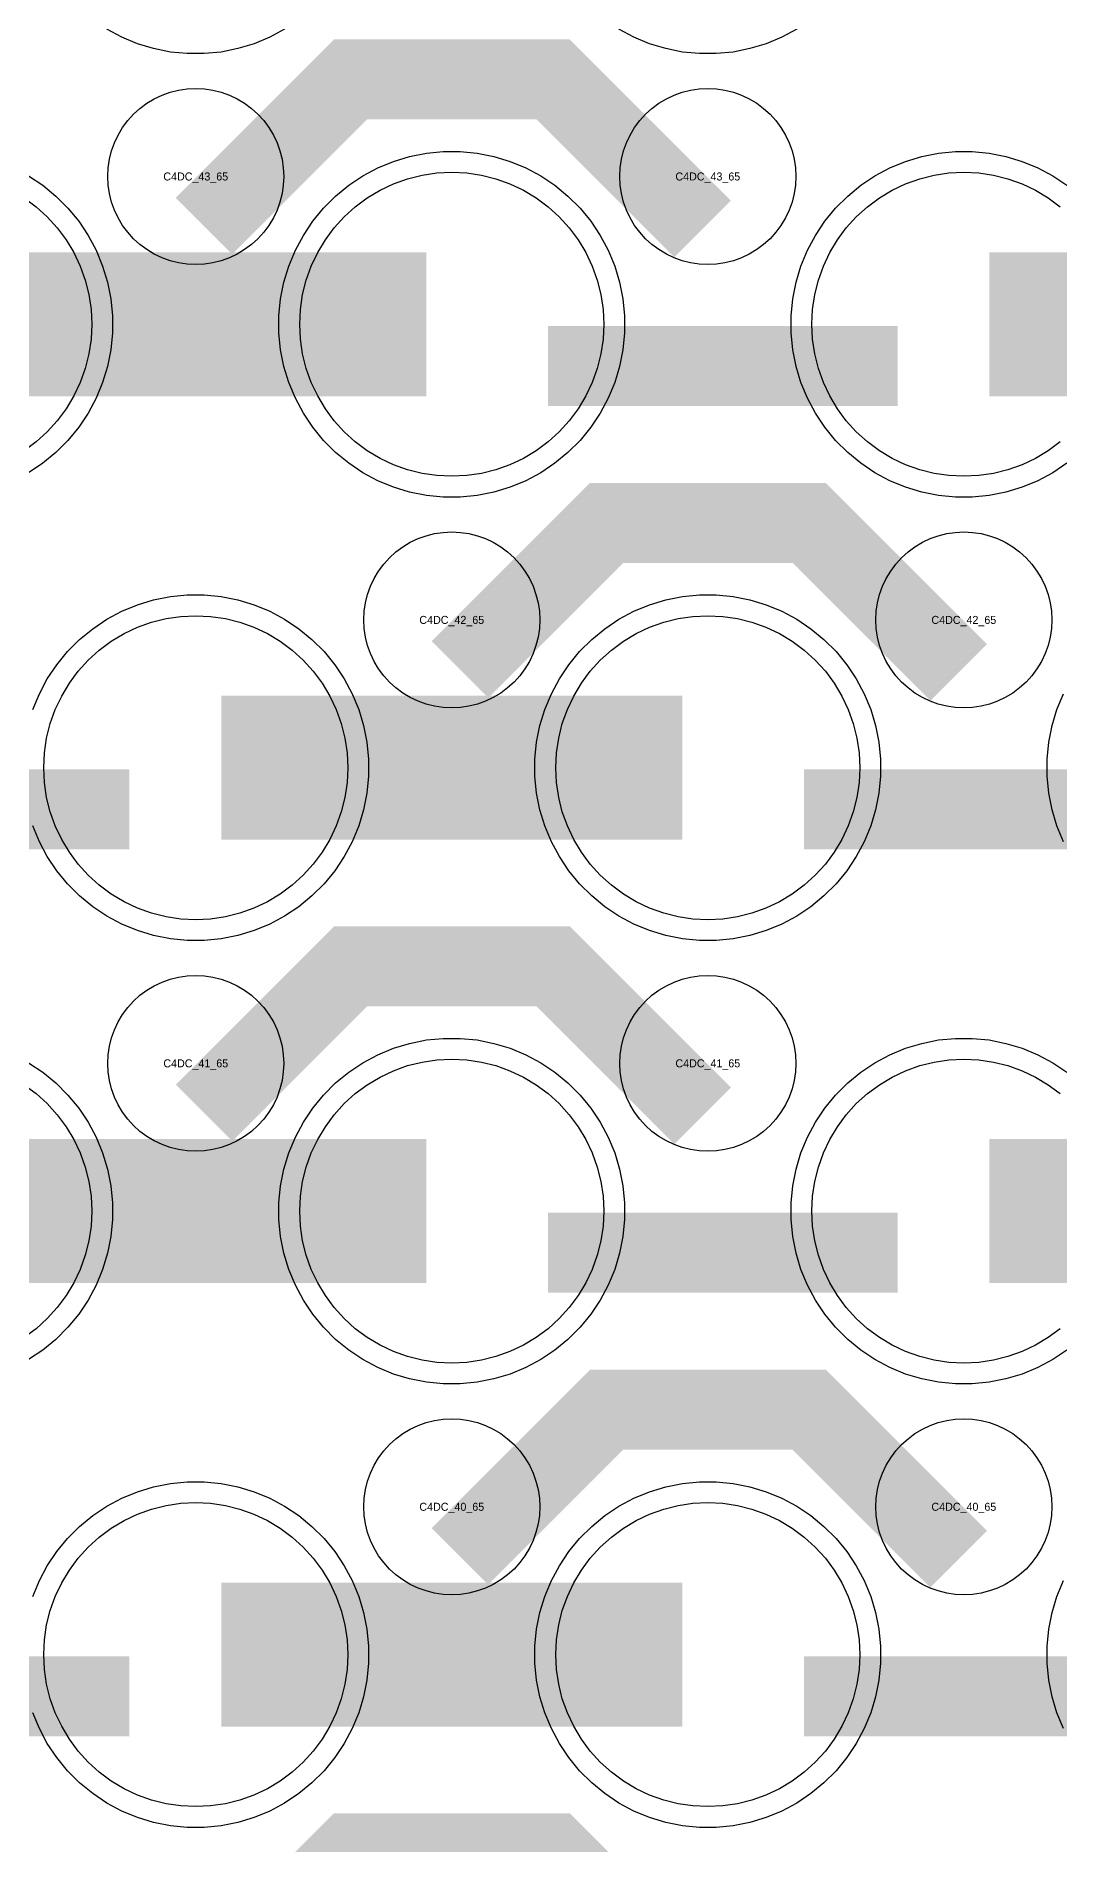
# Model space of a CAD drawing. Extents: x -11880 to 11880, y -14992 to 14992.
# Drawn here: x 8750 to 9070, y -9356 to -8791 of the extents above; entities that cross this region are included whole.
import ezdxf
from ezdxf.enums import TextEntityAlignment as Align

# ---------------------------------------------------------------- set-up
doc = ezdxf.new("R2010")
doc.units = 0
doc.header["$MEASUREMENT"] = 0
for name, color, linetype in [('GDS_775_DT_237', 138, 'CONTINUOUS'), ('RDL1_FS', 34, 'CONTINUOUS'), ('RDL_BS', 160, 'CONTINUOUS')]:
    doc.layers.add(name, color=color, linetype=linetype)

msp = doc.modelspace()

# ---------------------------------------------------------------- linework, layer by layer
at = {"layer": 'RDL1_FS'}
for points in [[(8880, -8928.819), (8875.343, -8928.59), (8870.732, -8927.906), (8866.209, -8926.774), (8861.819, -8925.202), (8857.605, -8923.21), (8853.605, -8920.812), (8849.86, -8918.034), (8846.406, -8914.904), (8843.276, -8911.45), (8840.498, -8907.705), (8838.1, -8903.705), (8836.108, -8899.491), (8834.536, -8895.101), (8833.404, -8890.578), (8832.72, -8885.967), (8832.491, -8881.31), (8832.72, -8876.653), (8833.404, -8872.042), (8834.536, -8867.519), (8836.108, -8863.129), (8838.1, -8858.915), (8840.498, -8854.915), (8843.276, -8851.17), (8846.406, -8847.716), (8849.86, -8844.586), (8853.605, -8841.808), (8857.605, -8839.41), (8861.819, -8837.418), (8866.209, -8835.846), (8870.732, -8834.714), (8875.343, -8834.03), (8880, -8833.801), (8884.657, -8834.03), (8889.268, -8834.714), (8893.791, -8835.846), (8898.181, -8837.418), (8902.395, -8839.41), (8906.395, -8841.808), (8910.14, -8844.586), (8913.594, -8847.716), (8916.724, -8851.17), (8919.502, -8854.915), (8921.9, -8858.915), (8923.892, -8863.129), (8925.464, -8867.519), (8926.596, -8872.042), (8927.28, -8876.653), (8927.509, -8881.31), (8927.28, -8885.967), (8926.596, -8890.578), (8925.464, -8895.101), (8923.892, -8899.491), (8921.9, -8903.705), (8919.502, -8907.705), (8916.724, -8911.45), (8913.594, -8914.904), (8910.14, -8918.034), (8906.395, -8920.812), (8902.395, -8923.21), (8898.181, -8925.202), (8893.791, -8926.774), (8889.268, -8927.906), (8884.657, -8928.59)], [(8800, -9344.509), (8795.343, -9344.28), (8790.732, -9343.596), (8786.209, -9342.464), (8781.819, -9340.892), (8777.605, -9338.9), (8773.605, -9336.502), (8769.86, -9333.724), (8766.406, -9330.594), (8763.276, -9327.14), (8760.498, -9323.395), (8758.1, -9319.395), (8756.108, -9315.181), (8754.536, -9310.791), (8753.404, -9306.268), (8752.72, -9301.657), (8752.491, -9297), (8752.72, -9292.343), (8753.404, -9287.732), (8754.536, -9283.209), (8756.108, -9278.819), (8758.1, -9274.605), (8760.498, -9270.605), (8763.276, -9266.86), (8766.406, -9263.406), (8769.86, -9260.276), (8773.605, -9257.498), (8777.605, -9255.1), (8781.819, -9253.108), (8786.209, -9251.536), (8790.732, -9250.404), (8795.343, -9249.72), (8800, -9249.491), (8804.657, -9249.72), (8809.268, -9250.404), (8813.791, -9251.536), (8818.181, -9253.108), (8822.395, -9255.1), (8826.395, -9257.498), (8830.14, -9260.276), (8833.594, -9263.406), (8836.724, -9266.86), (8839.502, -9270.605), (8841.9, -9274.605), (8843.892, -9278.819), (8845.464, -9283.209), (8846.596, -9287.732), (8847.28, -9292.343), (8847.509, -9297), (8847.28, -9301.657), (8846.596, -9306.268), (8845.464, -9310.791), (8843.892, -9315.181), (8841.9, -9319.395), (8839.502, -9323.395), (8836.724, -9327.14), (8833.594, -9330.594), (8830.14, -9333.724), (8826.395, -9336.502), (8822.395, -9338.9), (8818.181, -9340.892), (8813.791, -9342.464), (8809.268, -9343.596), (8804.657, -9344.28)], [(8960, -9344.509), (8955.343, -9344.28), (8950.732, -9343.596), (8946.209, -9342.464), (8941.819, -9340.892), (8937.605, -9338.9), (8933.605, -9336.502), (8929.86, -9333.724), (8926.406, -9330.594), (8923.276, -9327.14), (8920.498, -9323.395), (8918.1, -9319.395), (8916.108, -9315.181), (8914.536, -9310.791), (8913.404, -9306.268), (8912.72, -9301.657), (8912.491, -9297), (8912.72, -9292.343), (8913.404, -9287.732), (8914.536, -9283.209), (8916.108, -9278.819), (8918.1, -9274.605), (8920.498, -9270.605), (8923.276, -9266.86), (8926.406, -9263.406), (8929.86, -9260.276), (8933.605, -9257.498), (8937.605, -9255.1), (8941.819, -9253.108), (8946.209, -9251.536), (8950.732, -9250.404), (8955.343, -9249.72), (8960, -9249.491), (8964.657, -9249.72), (8969.268, -9250.404), (8973.791, -9251.536), (8978.181, -9253.108), (8982.395, -9255.1), (8986.395, -9257.498), (8990.14, -9260.276), (8993.594, -9263.406), (8996.724, -9266.86), (8999.502, -9270.605), (9001.9, -9274.605), (9003.892, -9278.819), (9005.464, -9283.209), (9006.596, -9287.732), (9007.28, -9292.343), (9007.509, -9297), (9007.28, -9301.657), (9006.596, -9306.268), (9005.464, -9310.791), (9003.892, -9315.181), (9001.9, -9319.395), (8999.502, -9323.395), (8996.724, -9327.14), (8993.594, -9330.594), (8990.14, -9333.724), (8986.395, -9336.502), (8982.395, -9338.9), (8978.181, -9340.892), (8973.791, -9342.464), (8969.268, -9343.596), (8964.657, -9344.28)]]:
    msp.add_lwpolyline(points, close=True, dxfattribs=at)
for points in [[(9070.14, -8918.034), (9066.395, -8920.812), (9062.395, -8923.21), (9058.181, -8925.202), (9053.791, -8926.774), (9049.268, -8927.906), (9044.657, -8928.59), (9040, -8928.819), (9035.343, -8928.59), (9030.732, -8927.906), (9026.209, -8926.774), (9021.819, -8925.202), (9017.605, -8923.21), (9013.605, -8920.812), (9009.86, -8918.034), (9006.406, -8914.904), (9003.276, -8911.45), (9000.498, -8907.705), (8998.1, -8903.705), (8996.108, -8899.491), (8994.536, -8895.101), (8993.404, -8890.578), (8992.72, -8885.967), (8992.491, -8881.31), (8992.72, -8876.653), (8993.404, -8872.042), (8994.536, -8867.519), (8996.108, -8863.129), (8998.1, -8858.915), (9000.498, -8854.915), (9003.276, -8851.17), (9006.406, -8847.716), (9009.86, -8844.586), (9013.605, -8841.808), (9017.605, -8839.41), (9021.819, -8837.418), (9026.209, -8835.846), (9030.732, -8834.714), (9035.343, -8834.03), (9040, -8833.801), (9044.657, -8834.03), (9049.268, -8834.714), (9053.791, -8835.846), (9058.181, -8837.418), (9062.395, -8839.41), (9066.395, -8841.808), (9070.14, -8844.586)], [(8746.395, -8841.808), (8750.14, -8844.586), (8753.594, -8847.716), (8756.724, -8851.17), (8759.502, -8854.915), (8761.9, -8858.915), (8763.892, -8863.129), (8765.464, -8867.519), (8766.596, -8872.042), (8767.28, -8876.653), (8767.509, -8881.31), (8767.28, -8885.967), (8766.596, -8890.578), (8765.464, -8895.101), (8763.892, -8899.491), (8761.9, -8903.705), (8759.502, -8907.705), (8756.724, -8911.45), (8753.594, -8914.904), (8750.14, -8918.034), (8746.395, -8920.812)]]:
    msp.add_lwpolyline(points, dxfattribs=at)
for points in [[(8728.002, -8881.31, 45, 45, 0), (8800.002, -8881.31, 45, 45, 0)], [(8800.002, -8881.31, 45, 45, 0), (8872.002, -8881.31, 45, 45, 0)], [(9048.002, -8881.31, 45, 45, 0), (9120.002, -8881.31, 45, 45, 0)], [(8808.002, -9297, 45, 45, 0), (8880.002, -9297, 45, 45, 0)], [(8880.002, -9297, 45, 45, 0), (8952.002, -9297, 45, 45, 0)]]:
    msp.add_lwpolyline(points, format="xyseb", dxfattribs=at)
at = {"layer": 'RDL1_FS', "color": 241, "true_color": 0xf7abae}
for points in [[(8800, -9067.384), (8795.343, -9067.155), (8790.732, -9066.471), (8786.209, -9065.339), (8781.819, -9063.767), (8777.605, -9061.775), (8773.605, -9059.377), (8769.86, -9056.599), (8766.406, -9053.469), (8763.276, -9050.015), (8760.498, -9046.27), (8758.1, -9042.27), (8756.108, -9038.056), (8754.536, -9033.666), (8753.404, -9029.143), (8752.72, -9024.532), (8752.491, -9019.875), (8752.72, -9015.218), (8753.404, -9010.607), (8754.536, -9006.084), (8756.108, -9001.694), (8758.1, -8997.48), (8760.498, -8993.48), (8763.276, -8989.735), (8766.406, -8986.281), (8769.86, -8983.151), (8773.605, -8980.373), (8777.605, -8977.975), (8781.819, -8975.983), (8786.209, -8974.411), (8790.732, -8973.279), (8795.343, -8972.595), (8800, -8972.366), (8804.657, -8972.595), (8809.268, -8973.279), (8813.791, -8974.411), (8818.181, -8975.983), (8822.395, -8977.975), (8826.395, -8980.373), (8830.14, -8983.151), (8833.594, -8986.281), (8836.724, -8989.735), (8839.502, -8993.48), (8841.9, -8997.48), (8843.892, -9001.694), (8845.464, -9006.084), (8846.596, -9010.607), (8847.28, -9015.218), (8847.509, -9019.875), (8847.28, -9024.532), (8846.596, -9029.143), (8845.464, -9033.666), (8843.892, -9038.056), (8841.9, -9042.27), (8839.502, -9046.27), (8836.724, -9050.015), (8833.594, -9053.469), (8830.14, -9056.599), (8826.395, -9059.377), (8822.395, -9061.775), (8818.181, -9063.767), (8813.791, -9065.339), (8809.268, -9066.471), (8804.657, -9067.155)], [(8960, -9067.384), (8955.343, -9067.155), (8950.732, -9066.471), (8946.209, -9065.339), (8941.819, -9063.767), (8937.605, -9061.775), (8933.605, -9059.377), (8929.86, -9056.599), (8926.406, -9053.469), (8923.276, -9050.015), (8920.498, -9046.27), (8918.1, -9042.27), (8916.108, -9038.056), (8914.536, -9033.666), (8913.404, -9029.143), (8912.72, -9024.532), (8912.491, -9019.875), (8912.72, -9015.218), (8913.404, -9010.607), (8914.536, -9006.084), (8916.108, -9001.694), (8918.1, -8997.48), (8920.498, -8993.48), (8923.276, -8989.735), (8926.406, -8986.281), (8929.86, -8983.151), (8933.605, -8980.373), (8937.605, -8977.975), (8941.819, -8975.983), (8946.209, -8974.411), (8950.732, -8973.279), (8955.343, -8972.595), (8960, -8972.366), (8964.657, -8972.595), (8969.268, -8973.279), (8973.791, -8974.411), (8978.181, -8975.983), (8982.395, -8977.975), (8986.395, -8980.373), (8990.14, -8983.151), (8993.594, -8986.281), (8996.724, -8989.735), (8999.502, -8993.48), (9001.9, -8997.48), (9003.892, -9001.694), (9005.464, -9006.084), (9006.596, -9010.607), (9007.28, -9015.218), (9007.509, -9019.875), (9007.28, -9024.532), (9006.596, -9029.143), (9005.464, -9033.666), (9003.892, -9038.056), (9001.9, -9042.27), (8999.502, -9046.27), (8996.724, -9050.015), (8993.594, -9053.469), (8990.14, -9056.599), (8986.395, -9059.377), (8982.395, -9061.775), (8978.181, -9063.767), (8973.791, -9065.339), (8969.268, -9066.471), (8964.657, -9067.155)], [(8880, -9205.944), (8875.343, -9205.715), (8870.732, -9205.031), (8866.209, -9203.899), (8861.819, -9202.327), (8857.605, -9200.335), (8853.605, -9197.937), (8849.86, -9195.159), (8846.406, -9192.029), (8843.276, -9188.575), (8840.498, -9184.83), (8838.1, -9180.83), (8836.108, -9176.616), (8834.536, -9172.226), (8833.404, -9167.703), (8832.72, -9163.092), (8832.491, -9158.435), (8832.72, -9153.778), (8833.404, -9149.167), (8834.536, -9144.644), (8836.108, -9140.254), (8838.1, -9136.04), (8840.498, -9132.04), (8843.276, -9128.295), (8846.406, -9124.841), (8849.86, -9121.711), (8853.605, -9118.933), (8857.605, -9116.535), (8861.819, -9114.543), (8866.209, -9112.971), (8870.732, -9111.839), (8875.343, -9111.155), (8880, -9110.926), (8884.657, -9111.155), (8889.268, -9111.839), (8893.791, -9112.971), (8898.181, -9114.543), (8902.395, -9116.535), (8906.395, -9118.933), (8910.14, -9121.711), (8913.594, -9124.841), (8916.724, -9128.295), (8919.502, -9132.04), (8921.9, -9136.04), (8923.892, -9140.254), (8925.464, -9144.644), (8926.596, -9149.167), (8927.28, -9153.778), (8927.509, -9158.435), (8927.28, -9163.092), (8926.596, -9167.703), (8925.464, -9172.226), (8923.892, -9176.616), (8921.9, -9180.83), (8919.502, -9184.83), (8916.724, -9188.575), (8913.594, -9192.029), (8910.14, -9195.159), (8906.395, -9197.937), (8902.395, -9200.335), (8898.181, -9202.327), (8893.791, -9203.899), (8889.268, -9205.031), (8884.657, -9205.715)]]:
    msp.add_lwpolyline(points, close=True, dxfattribs=at)
for points in [[(8808.002, -9019.875, 45, 45, 0), (8880.002, -9019.875, 45, 45, 0)], [(8880.002, -9019.875, 45, 45, 0), (8952.002, -9019.875, 45, 45, 0)], [(8728.002, -9158.435, 45, 45, 0), (8800.002, -9158.435, 45, 45, 0)], [(8800.002, -9158.435, 45, 45, 0), (8872.002, -9158.435, 45, 45, 0)], [(9048.002, -9158.435, 45, 45, 0), (9120.002, -9158.435, 45, 45, 0)]]:
    msp.add_lwpolyline(points, format="xyseb", dxfattribs=at)
for points in [[(9070.14, -9195.159), (9066.395, -9197.937), (9062.395, -9200.335), (9058.181, -9202.327), (9053.791, -9203.899), (9049.268, -9205.031), (9044.657, -9205.715), (9040, -9205.944), (9035.343, -9205.715), (9030.732, -9205.031), (9026.209, -9203.899), (9021.819, -9202.327), (9017.605, -9200.335), (9013.605, -9197.937), (9009.86, -9195.159), (9006.406, -9192.029), (9003.276, -9188.575), (9000.498, -9184.83), (8998.1, -9180.83), (8996.108, -9176.616), (8994.536, -9172.226), (8993.404, -9167.703), (8992.72, -9163.092), (8992.491, -9158.435), (8992.72, -9153.778), (8993.404, -9149.167), (8994.536, -9144.644), (8996.108, -9140.254), (8998.1, -9136.04), (9000.498, -9132.04), (9003.276, -9128.295), (9006.406, -9124.841), (9009.86, -9121.711), (9013.605, -9118.933), (9017.605, -9116.535), (9021.819, -9114.543), (9026.209, -9112.971), (9030.732, -9111.839), (9035.343, -9111.155), (9040, -9110.926), (9044.657, -9111.155), (9049.268, -9111.839), (9053.791, -9112.971), (9058.181, -9114.543), (9062.395, -9116.535), (9066.395, -9118.933), (9070.14, -9121.711)], [(8746.395, -9118.933), (8750.14, -9121.711), (8753.594, -9124.841), (8756.724, -9128.295), (8759.502, -9132.04), (8761.9, -9136.04), (8763.892, -9140.254), (8765.464, -9144.644), (8766.596, -9149.167), (8767.28, -9153.778), (8767.509, -9158.435), (8767.28, -9163.092), (8766.596, -9167.703), (8765.464, -9172.226), (8763.892, -9176.616), (8761.9, -9180.83), (8759.502, -9184.83), (8756.724, -9188.575), (8753.594, -9192.029), (8750.14, -9195.159), (8746.395, -9197.937)]]:
    msp.add_lwpolyline(points, dxfattribs=at)
at = {"layer": 'RDL_BS'}
for points in [[(8827.777, -8789.128), (8823.115, -8791.62), (8818.205, -8793.651), (8813.165, -8795.182), (8807.938, -8796.228), (8802.644, -8796.745), (8797.356, -8796.745), (8792.062, -8796.228), (8786.835, -8795.182), (8781.795, -8793.651), (8776.885, -8791.62), (8772.223, -8789.128)], [(8987.777, -8789.128), (8983.115, -8791.62), (8978.205, -8793.651), (8973.165, -8795.182), (8967.938, -8796.228), (8962.644, -8796.745), (8957.356, -8796.745), (8952.062, -8796.228), (8946.835, -8795.182), (8941.795, -8793.651), (8936.885, -8791.62), (8932.223, -8789.128)], [(9072.191, -8924.746), (9067.777, -8927.693), (9063.115, -8930.185), (9058.205, -8932.216), (9053.165, -8933.747), (9047.938, -8934.793), (9042.644, -8935.31), (9037.356, -8935.31), (9032.062, -8934.793), (9026.835, -8933.747), (9021.795, -8932.216), (9016.885, -8930.185), (9012.223, -8927.693), (9007.809, -8924.746), (9003.708, -8921.384), (8999.926, -8917.602), (8996.564, -8913.501), (8993.617, -8909.087), (8991.125, -8904.425), (8989.094, -8899.515), (8987.563, -8894.475), (8986.517, -8889.248), (8986, -8883.954), (8986, -8878.666), (8986.517, -8873.372), (8987.563, -8868.145), (8989.094, -8863.105), (8991.125, -8858.195), (8993.617, -8853.533), (8996.564, -8849.119), (8999.926, -8845.018), (9003.708, -8841.236), (9007.809, -8837.874), (9012.223, -8834.927), (9016.885, -8832.435), (9021.795, -8830.404), (9026.835, -8828.873), (9032.062, -8827.827), (9037.356, -8827.31), (9042.644, -8827.31), (9047.938, -8827.827), (9053.165, -8828.873), (9058.205, -8830.404), (9063.115, -8832.435), (9067.777, -8834.927), (9072.191, -8837.874)], [(8747.777, -8834.927), (8752.191, -8837.874), (8756.292, -8841.236), (8760.074, -8845.018), (8763.436, -8849.119), (8766.383, -8853.533), (8768.875, -8858.195), (8770.906, -8863.105), (8772.437, -8868.145), (8773.483, -8873.372), (8774, -8878.666), (8774, -8883.954), (8773.483, -8889.248), (8772.437, -8894.475), (8770.906, -8899.515), (8768.875, -8904.425), (8766.383, -8909.087), (8763.436, -8913.501), (8760.074, -8917.602), (8756.292, -8921.384), (8752.191, -8924.746), (8747.777, -8927.693)], [(8749.094, -9278.795), (8751.125, -9273.885), (8753.617, -9269.223), (8756.564, -9264.809), (8759.926, -9260.708), (8763.708, -9256.926), (8767.809, -9253.564), (8772.223, -9250.617), (8776.885, -9248.125), (8781.795, -9246.094), (8786.835, -9244.563), (8792.062, -9243.517), (8797.356, -9243), (8802.644, -9243), (8807.938, -9243.517), (8813.165, -9244.563), (8818.205, -9246.094), (8823.115, -9248.125), (8827.777, -9250.617), (8832.191, -9253.564), (8836.292, -9256.926), (8840.074, -9260.708), (8843.436, -9264.809), (8846.383, -9269.223), (8848.875, -9273.885), (8850.906, -9278.795), (8852.437, -9283.835), (8853.483, -9289.062), (8854, -9294.356), (8854, -9299.644), (8853.483, -9304.938), (8852.437, -9310.165), (8850.906, -9315.205), (8848.875, -9320.115), (8846.383, -9324.777), (8843.436, -9329.191), (8840.074, -9333.292), (8836.292, -9337.074), (8832.191, -9340.436), (8827.777, -9343.383), (8823.115, -9345.875), (8818.205, -9347.906), (8813.165, -9349.437), (8807.938, -9350.483), (8802.644, -9351), (8797.356, -9351), (8792.062, -9350.483), (8786.835, -9349.437), (8781.795, -9347.906), (8776.885, -9345.875), (8772.223, -9343.383), (8767.809, -9340.436), (8763.708, -9337.074), (8759.926, -9333.292), (8756.564, -9329.191), (8753.617, -9324.777), (8751.125, -9320.115), (8749.094, -9315.205)], [(9071.125, -9320.115), (9069.094, -9315.205), (9067.563, -9310.165), (9066.517, -9304.938), (9066, -9299.644), (9066, -9294.356), (9066.517, -9289.062), (9067.563, -9283.835), (9069.094, -9278.795), (9071.125, -9273.885)]]:
    msp.add_lwpolyline(points, dxfattribs=at)
for points in [[(8802.562, -8850.624, 25, 25, 0), (8848.377, -8804.809, 25, 25, 0), (8881.93, -8804.809, 25, 25, 0)], [(8958.401, -8851.523, 25, 25, 0), (8911.687, -8804.809, 25, 25, 0), (8881.929, -8804.809, 25, 25, 0)], [(8910.016, -8894.323, 25, 25, 0), (9019.281, -8894.323, 25, 25, 0)], [(8882.562, -8989.189, 25, 25, 0), (8928.377, -8943.374, 25, 25, 0), (8961.93, -8943.374, 25, 25, 0)], [(9038.401, -8990.088, 25, 25, 0), (8991.687, -8943.374, 25, 25, 0), (8961.929, -8943.374, 25, 25, 0)], [(8802.562, -9127.749, 25, 25, 0), (8848.377, -9081.934, 25, 25, 0), (8881.93, -9081.934, 25, 25, 0)], [(8958.401, -9128.648, 25, 25, 0), (8911.687, -9081.934, 25, 25, 0), (8881.929, -9081.934, 25, 25, 0)], [(8882.562, -9266.314, 25, 25, 0), (8928.377, -9220.499, 25, 25, 0), (8961.93, -9220.499, 25, 25, 0)], [(9038.401, -9267.213, 25, 25, 0), (8991.687, -9220.499, 25, 25, 0), (8961.929, -9220.499, 25, 25, 0)], [(8670.016, -9310.013, 25, 25, 0), (8779.281, -9310.013, 25, 25, 0)], [(8990.016, -9310.013, 25, 25, 0), (9099.281, -9310.013, 25, 25, 0)], [(8802.562, -9404.879, 25, 25, 0), (8848.377, -9359.064, 25, 25, 0), (8881.93, -9359.064, 25, 25, 0)], [(8958.401, -9405.778, 25, 25, 0), (8911.687, -9359.064, 25, 25, 0), (8881.929, -9359.064, 25, 25, 0)]]:
    msp.add_lwpolyline(points, format="xyseb", dxfattribs=at)
for points in [[(8800, -8862.616), (8797.307, -8862.484), (8794.635, -8862.088), (8792.016, -8861.431), (8789.481, -8860.524), (8787.044, -8859.372), (8784.72, -8857.979), (8782.557, -8856.376), (8780.558, -8854.564), (8778.746, -8852.565), (8777.143, -8850.402), (8775.75, -8848.078), (8774.598, -8845.641), (8773.691, -8843.106), (8773.034, -8840.487), (8772.638, -8837.815), (8772.506, -8835.122), (8772.638, -8832.429), (8773.034, -8829.757), (8773.691, -8827.138), (8774.598, -8824.603), (8775.75, -8822.166), (8777.143, -8819.842), (8778.746, -8817.679), (8780.558, -8815.68), (8782.557, -8813.868), (8784.72, -8812.265), (8787.044, -8810.872), (8789.481, -8809.72), (8792.016, -8808.813), (8794.635, -8808.156), (8797.307, -8807.76), (8800, -8807.628), (8802.693, -8807.76), (8805.365, -8808.156), (8807.984, -8808.813), (8810.519, -8809.72), (8812.956, -8810.872), (8815.28, -8812.265), (8817.443, -8813.868), (8819.442, -8815.68), (8821.254, -8817.679), (8822.857, -8819.842), (8824.25, -8822.166), (8825.402, -8824.603), (8826.309, -8827.138), (8826.966, -8829.757), (8827.362, -8832.429), (8827.494, -8835.122), (8827.362, -8837.815), (8826.966, -8840.487), (8826.309, -8843.106), (8825.402, -8845.641), (8824.25, -8848.078), (8822.857, -8850.402), (8821.254, -8852.565), (8819.442, -8854.564), (8817.443, -8856.376), (8815.28, -8857.979), (8812.956, -8859.372), (8810.519, -8860.524), (8807.984, -8861.431), (8805.365, -8862.088), (8802.693, -8862.484)], [(8960, -8862.616), (8957.307, -8862.484), (8954.635, -8862.088), (8952.016, -8861.431), (8949.481, -8860.524), (8947.044, -8859.372), (8944.72, -8857.979), (8942.557, -8856.376), (8940.558, -8854.564), (8938.746, -8852.565), (8937.143, -8850.402), (8935.75, -8848.078), (8934.598, -8845.641), (8933.691, -8843.106), (8933.034, -8840.487), (8932.638, -8837.815), (8932.506, -8835.122), (8932.638, -8832.429), (8933.034, -8829.757), (8933.691, -8827.138), (8934.598, -8824.603), (8935.75, -8822.166), (8937.143, -8819.842), (8938.746, -8817.679), (8940.558, -8815.68), (8942.557, -8813.868), (8944.72, -8812.265), (8947.044, -8810.872), (8949.481, -8809.72), (8952.016, -8808.813), (8954.635, -8808.156), (8957.307, -8807.76), (8960, -8807.628), (8962.693, -8807.76), (8965.365, -8808.156), (8967.984, -8808.813), (8970.519, -8809.72), (8972.956, -8810.872), (8975.28, -8812.265), (8977.443, -8813.868), (8979.442, -8815.68), (8981.254, -8817.679), (8982.857, -8819.842), (8984.25, -8822.166), (8985.402, -8824.603), (8986.309, -8827.138), (8986.966, -8829.757), (8987.362, -8832.429), (8987.494, -8835.122), (8987.362, -8837.815), (8986.966, -8840.487), (8986.309, -8843.106), (8985.402, -8845.641), (8984.25, -8848.078), (8982.857, -8850.402), (8981.254, -8852.565), (8979.442, -8854.564), (8977.443, -8856.376), (8975.28, -8857.979), (8972.956, -8859.372), (8970.519, -8860.524), (8967.984, -8861.431), (8965.365, -8862.088), (8962.693, -8862.484)], [(8877.356, -8935.31), (8872.062, -8934.793), (8866.835, -8933.747), (8861.795, -8932.216), (8856.885, -8930.185), (8852.223, -8927.693), (8847.809, -8924.746), (8843.708, -8921.384), (8839.926, -8917.602), (8836.564, -8913.501), (8833.617, -8909.087), (8831.125, -8904.425), (8829.094, -8899.515), (8827.563, -8894.475), (8826.517, -8889.248), (8826, -8883.954), (8826, -8878.666), (8826.517, -8873.372), (8827.563, -8868.145), (8829.094, -8863.105), (8831.125, -8858.195), (8833.617, -8853.533), (8836.564, -8849.119), (8839.926, -8845.018), (8843.708, -8841.236), (8847.809, -8837.874), (8852.223, -8834.927), (8856.885, -8832.435), (8861.795, -8830.404), (8866.835, -8828.873), (8872.062, -8827.827), (8877.356, -8827.31), (8882.644, -8827.31), (8887.938, -8827.827), (8893.165, -8828.873), (8898.205, -8830.404), (8903.115, -8832.435), (8907.777, -8834.927), (8912.191, -8837.874), (8916.292, -8841.236), (8920.074, -8845.018), (8923.436, -8849.119), (8926.383, -8853.533), (8928.875, -8858.195), (8930.906, -8863.105), (8932.437, -8868.145), (8933.483, -8873.372), (8934, -8878.666), (8934, -8883.954), (8933.483, -8889.248), (8932.437, -8894.475), (8930.906, -8899.515), (8928.875, -8904.425), (8926.383, -8909.087), (8923.436, -8913.501), (8920.074, -8917.602), (8916.292, -8921.384), (8912.191, -8924.746), (8907.777, -8927.693), (8903.115, -8930.185), (8898.205, -8932.216), (8893.165, -8933.747), (8887.938, -8934.793), (8882.644, -8935.31)], [(8880, -9001.181), (8877.307, -9001.049), (8874.635, -9000.653), (8872.016, -8999.996), (8869.481, -8999.089), (8867.044, -8997.937), (8864.72, -8996.544), (8862.557, -8994.941), (8860.558, -8993.129), (8858.746, -8991.13), (8857.143, -8988.967), (8855.75, -8986.643), (8854.598, -8984.206), (8853.691, -8981.671), (8853.034, -8979.052), (8852.638, -8976.38), (8852.506, -8973.687), (8852.638, -8970.994), (8853.034, -8968.322), (8853.691, -8965.703), (8854.598, -8963.168), (8855.75, -8960.731), (8857.143, -8958.407), (8858.746, -8956.244), (8860.558, -8954.245), (8862.557, -8952.433), (8864.72, -8950.83), (8867.044, -8949.437), (8869.481, -8948.285), (8872.016, -8947.378), (8874.635, -8946.721), (8877.307, -8946.325), (8880, -8946.193), (8882.693, -8946.325), (8885.365, -8946.721), (8887.984, -8947.378), (8890.519, -8948.285), (8892.956, -8949.437), (8895.28, -8950.83), (8897.443, -8952.433), (8899.442, -8954.245), (8901.254, -8956.244), (8902.857, -8958.407), (8904.25, -8960.731), (8905.402, -8963.168), (8906.309, -8965.703), (8906.966, -8968.322), (8907.362, -8970.994), (8907.494, -8973.687), (8907.362, -8976.38), (8906.966, -8979.052), (8906.309, -8981.671), (8905.402, -8984.206), (8904.25, -8986.643), (8902.857, -8988.967), (8901.254, -8991.13), (8899.442, -8993.129), (8897.443, -8994.941), (8895.28, -8996.544), (8892.956, -8997.937), (8890.519, -8999.089), (8887.984, -8999.996), (8885.365, -9000.653), (8882.693, -9001.049)], [(9040, -9001.181), (9037.307, -9001.049), (9034.635, -9000.653), (9032.016, -8999.996), (9029.481, -8999.089), (9027.044, -8997.937), (9024.72, -8996.544), (9022.557, -8994.941), (9020.558, -8993.129), (9018.746, -8991.13), (9017.143, -8988.967), (9015.75, -8986.643), (9014.598, -8984.206), (9013.691, -8981.671), (9013.034, -8979.052), (9012.638, -8976.38), (9012.506, -8973.687), (9012.638, -8970.994), (9013.034, -8968.322), (9013.691, -8965.703), (9014.598, -8963.168), (9015.75, -8960.731), (9017.143, -8958.407), (9018.746, -8956.244), (9020.558, -8954.245), (9022.557, -8952.433), (9024.72, -8950.83), (9027.044, -8949.437), (9029.481, -8948.285), (9032.016, -8947.378), (9034.635, -8946.721), (9037.307, -8946.325), (9040, -8946.193), (9042.693, -8946.325), (9045.365, -8946.721), (9047.984, -8947.378), (9050.519, -8948.285), (9052.956, -8949.437), (9055.28, -8950.83), (9057.443, -8952.433), (9059.442, -8954.245), (9061.254, -8956.244), (9062.857, -8958.407), (9064.25, -8960.731), (9065.402, -8963.168), (9066.309, -8965.703), (9066.966, -8968.322), (9067.362, -8970.994), (9067.494, -8973.687), (9067.362, -8976.38), (9066.966, -8979.052), (9066.309, -8981.671), (9065.402, -8984.206), (9064.25, -8986.643), (9062.857, -8988.967), (9061.254, -8991.13), (9059.442, -8993.129), (9057.443, -8994.941), (9055.28, -8996.544), (9052.956, -8997.937), (9050.519, -8999.089), (9047.984, -8999.996), (9045.365, -9000.653), (9042.693, -9001.049)], [(8800, -9139.741), (8797.307, -9139.609), (8794.635, -9139.213), (8792.016, -9138.556), (8789.481, -9137.649), (8787.044, -9136.497), (8784.72, -9135.104), (8782.557, -9133.501), (8780.558, -9131.689), (8778.746, -9129.69), (8777.143, -9127.527), (8775.75, -9125.203), (8774.598, -9122.766), (8773.691, -9120.231), (8773.034, -9117.612), (8772.638, -9114.94), (8772.506, -9112.247), (8772.638, -9109.554), (8773.034, -9106.882), (8773.691, -9104.263), (8774.598, -9101.728), (8775.75, -9099.291), (8777.143, -9096.967), (8778.746, -9094.804), (8780.558, -9092.805), (8782.557, -9090.993), (8784.72, -9089.39), (8787.044, -9087.997), (8789.481, -9086.845), (8792.016, -9085.938), (8794.635, -9085.281), (8797.307, -9084.885), (8800, -9084.753), (8802.693, -9084.885), (8805.365, -9085.281), (8807.984, -9085.938), (8810.519, -9086.845), (8812.956, -9087.997), (8815.28, -9089.39), (8817.443, -9090.993), (8819.442, -9092.805), (8821.254, -9094.804), (8822.857, -9096.967), (8824.25, -9099.291), (8825.402, -9101.728), (8826.309, -9104.263), (8826.966, -9106.882), (8827.362, -9109.554), (8827.494, -9112.247), (8827.362, -9114.94), (8826.966, -9117.612), (8826.309, -9120.231), (8825.402, -9122.766), (8824.25, -9125.203), (8822.857, -9127.527), (8821.254, -9129.69), (8819.442, -9131.689), (8817.443, -9133.501), (8815.28, -9135.104), (8812.956, -9136.497), (8810.519, -9137.649), (8807.984, -9138.556), (8805.365, -9139.213), (8802.693, -9139.609)], [(8960, -9139.741), (8957.307, -9139.609), (8954.635, -9139.213), (8952.016, -9138.556), (8949.481, -9137.649), (8947.044, -9136.497), (8944.72, -9135.104), (8942.557, -9133.501), (8940.558, -9131.689), (8938.746, -9129.69), (8937.143, -9127.527), (8935.75, -9125.203), (8934.598, -9122.766), (8933.691, -9120.231), (8933.034, -9117.612), (8932.638, -9114.94), (8932.506, -9112.247), (8932.638, -9109.554), (8933.034, -9106.882), (8933.691, -9104.263), (8934.598, -9101.728), (8935.75, -9099.291), (8937.143, -9096.967), (8938.746, -9094.804), (8940.558, -9092.805), (8942.557, -9090.993), (8944.72, -9089.39), (8947.044, -9087.997), (8949.481, -9086.845), (8952.016, -9085.938), (8954.635, -9085.281), (8957.307, -9084.885), (8960, -9084.753), (8962.693, -9084.885), (8965.365, -9085.281), (8967.984, -9085.938), (8970.519, -9086.845), (8972.956, -9087.997), (8975.28, -9089.39), (8977.443, -9090.993), (8979.442, -9092.805), (8981.254, -9094.804), (8982.857, -9096.967), (8984.25, -9099.291), (8985.402, -9101.728), (8986.309, -9104.263), (8986.966, -9106.882), (8987.362, -9109.554), (8987.494, -9112.247), (8987.362, -9114.94), (8986.966, -9117.612), (8986.309, -9120.231), (8985.402, -9122.766), (8984.25, -9125.203), (8982.857, -9127.527), (8981.254, -9129.69), (8979.442, -9131.689), (8977.443, -9133.501), (8975.28, -9135.104), (8972.956, -9136.497), (8970.519, -9137.649), (8967.984, -9138.556), (8965.365, -9139.213), (8962.693, -9139.609)], [(8880, -9278.306), (8877.307, -9278.174), (8874.635, -9277.778), (8872.016, -9277.121), (8869.481, -9276.214), (8867.044, -9275.062), (8864.72, -9273.669), (8862.557, -9272.066), (8860.558, -9270.254), (8858.746, -9268.255), (8857.143, -9266.092), (8855.75, -9263.768), (8854.598, -9261.331), (8853.691, -9258.796), (8853.034, -9256.177), (8852.638, -9253.505), (8852.506, -9250.812), (8852.638, -9248.119), (8853.034, -9245.447), (8853.691, -9242.828), (8854.598, -9240.293), (8855.75, -9237.856), (8857.143, -9235.532), (8858.746, -9233.369), (8860.558, -9231.37), (8862.557, -9229.558), (8864.72, -9227.955), (8867.044, -9226.562), (8869.481, -9225.41), (8872.016, -9224.503), (8874.635, -9223.846), (8877.307, -9223.45), (8880, -9223.318), (8882.693, -9223.45), (8885.365, -9223.846), (8887.984, -9224.503), (8890.519, -9225.41), (8892.956, -9226.562), (8895.28, -9227.955), (8897.443, -9229.558), (8899.442, -9231.37), (8901.254, -9233.369), (8902.857, -9235.532), (8904.25, -9237.856), (8905.402, -9240.293), (8906.309, -9242.828), (8906.966, -9245.447), (8907.362, -9248.119), (8907.494, -9250.812), (8907.362, -9253.505), (8906.966, -9256.177), (8906.309, -9258.796), (8905.402, -9261.331), (8904.25, -9263.768), (8902.857, -9266.092), (8901.254, -9268.255), (8899.442, -9270.254), (8897.443, -9272.066), (8895.28, -9273.669), (8892.956, -9275.062), (8890.519, -9276.214), (8887.984, -9277.121), (8885.365, -9277.778), (8882.693, -9278.174)], [(9040, -9278.306), (9037.307, -9278.174), (9034.635, -9277.778), (9032.016, -9277.121), (9029.481, -9276.214), (9027.044, -9275.062), (9024.72, -9273.669), (9022.557, -9272.066), (9020.558, -9270.254), (9018.746, -9268.255), (9017.143, -9266.092), (9015.75, -9263.768), (9014.598, -9261.331), (9013.691, -9258.796), (9013.034, -9256.177), (9012.638, -9253.505), (9012.506, -9250.812), (9012.638, -9248.119), (9013.034, -9245.447), (9013.691, -9242.828), (9014.598, -9240.293), (9015.75, -9237.856), (9017.143, -9235.532), (9018.746, -9233.369), (9020.558, -9231.37), (9022.557, -9229.558), (9024.72, -9227.955), (9027.044, -9226.562), (9029.481, -9225.41), (9032.016, -9224.503), (9034.635, -9223.846), (9037.307, -9223.45), (9040, -9223.318), (9042.693, -9223.45), (9045.365, -9223.846), (9047.984, -9224.503), (9050.519, -9225.41), (9052.956, -9226.562), (9055.28, -9227.955), (9057.443, -9229.558), (9059.442, -9231.37), (9061.254, -9233.369), (9062.857, -9235.532), (9064.25, -9237.856), (9065.402, -9240.293), (9066.309, -9242.828), (9066.966, -9245.447), (9067.362, -9248.119), (9067.494, -9250.812), (9067.362, -9253.505), (9066.966, -9256.177), (9066.309, -9258.796), (9065.402, -9261.331), (9064.25, -9263.768), (9062.857, -9266.092), (9061.254, -9268.255), (9059.442, -9270.254), (9057.443, -9272.066), (9055.28, -9273.669), (9052.956, -9275.062), (9050.519, -9276.214), (9047.984, -9277.121), (9045.365, -9277.778), (9042.693, -9278.174)], [(8957.356, -9351), (8952.062, -9350.483), (8946.835, -9349.437), (8941.795, -9347.906), (8936.885, -9345.875), (8932.223, -9343.383), (8927.809, -9340.436), (8923.708, -9337.074), (8919.926, -9333.292), (8916.564, -9329.191), (8913.617, -9324.777), (8911.125, -9320.115), (8909.094, -9315.205), (8907.563, -9310.165), (8906.517, -9304.938), (8906, -9299.644), (8906, -9294.356), (8906.517, -9289.062), (8907.563, -9283.835), (8909.094, -9278.795), (8911.125, -9273.885), (8913.617, -9269.223), (8916.564, -9264.809), (8919.926, -9260.708), (8923.708, -9256.926), (8927.809, -9253.564), (8932.223, -9250.617), (8936.885, -9248.125), (8941.795, -9246.094), (8946.835, -9244.563), (8952.062, -9243.517), (8957.356, -9243), (8962.644, -9243), (8967.938, -9243.517), (8973.165, -9244.563), (8978.205, -9246.094), (8983.115, -9248.125), (8987.777, -9250.617), (8992.191, -9253.564), (8996.292, -9256.926), (9000.074, -9260.708), (9003.436, -9264.809), (9006.383, -9269.223), (9008.875, -9273.885), (9010.906, -9278.795), (9012.437, -9283.835), (9013.483, -9289.062), (9014, -9294.356), (9014, -9299.644), (9013.483, -9304.938), (9012.437, -9310.165), (9010.906, -9315.205), (9008.875, -9320.115), (9006.383, -9324.777), (9003.436, -9329.191), (9000.074, -9333.292), (8996.292, -9337.074), (8992.191, -9340.436), (8987.777, -9343.383), (8983.115, -9345.875), (8978.205, -9347.906), (8973.165, -9349.437), (8967.938, -9350.483), (8962.644, -9351)]]:
    msp.add_lwpolyline(points, close=True, dxfattribs=at)
at = {"layer": 'RDL_BS', "color": 241, "true_color": 0xf7abae}
for points in [[(8749.094, -9001.67), (8751.125, -8996.76), (8753.617, -8992.098), (8756.564, -8987.684), (8759.926, -8983.583), (8763.708, -8979.801), (8767.809, -8976.439), (8772.223, -8973.492), (8776.885, -8971), (8781.795, -8968.969), (8786.835, -8967.438), (8792.062, -8966.392), (8797.356, -8965.875), (8802.644, -8965.875), (8807.938, -8966.392), (8813.165, -8967.438), (8818.205, -8968.969), (8823.115, -8971), (8827.777, -8973.492), (8832.191, -8976.439), (8836.292, -8979.801), (8840.074, -8983.583), (8843.436, -8987.684), (8846.383, -8992.098), (8848.875, -8996.76), (8850.906, -9001.67), (8852.437, -9006.71), (8853.483, -9011.937), (8854, -9017.231), (8854, -9022.519), (8853.483, -9027.813), (8852.437, -9033.04), (8850.906, -9038.08), (8848.875, -9042.99), (8846.383, -9047.652), (8843.436, -9052.066), (8840.074, -9056.167), (8836.292, -9059.949), (8832.191, -9063.311), (8827.777, -9066.258), (8823.115, -9068.75), (8818.205, -9070.781), (8813.165, -9072.312), (8807.938, -9073.358), (8802.644, -9073.875), (8797.356, -9073.875), (8792.062, -9073.358), (8786.835, -9072.312), (8781.795, -9070.781), (8776.885, -9068.75), (8772.223, -9066.258), (8767.809, -9063.311), (8763.708, -9059.949), (8759.926, -9056.167), (8756.564, -9052.066), (8753.617, -9047.652), (8751.125, -9042.99), (8749.094, -9038.08)], [(9071.125, -9042.99), (9069.094, -9038.08), (9067.563, -9033.04), (9066.517, -9027.813), (9066, -9022.519), (9066, -9017.231), (9066.517, -9011.937), (9067.563, -9006.71), (9069.094, -9001.67), (9071.125, -8996.76)], [(9072.191, -9201.871), (9067.777, -9204.818), (9063.115, -9207.31), (9058.205, -9209.341), (9053.165, -9210.872), (9047.938, -9211.918), (9042.644, -9212.435), (9037.356, -9212.435), (9032.062, -9211.918), (9026.835, -9210.872), (9021.795, -9209.341), (9016.885, -9207.31), (9012.223, -9204.818), (9007.809, -9201.871), (9003.708, -9198.509), (8999.926, -9194.727), (8996.564, -9190.626), (8993.617, -9186.212), (8991.125, -9181.55), (8989.094, -9176.64), (8987.563, -9171.6), (8986.517, -9166.373), (8986, -9161.079), (8986, -9155.791), (8986.517, -9150.497), (8987.563, -9145.27), (8989.094, -9140.23), (8991.125, -9135.32), (8993.617, -9130.658), (8996.564, -9126.244), (8999.926, -9122.143), (9003.708, -9118.361), (9007.809, -9114.999), (9012.223, -9112.052), (9016.885, -9109.56), (9021.795, -9107.529), (9026.835, -9105.998), (9032.062, -9104.952), (9037.356, -9104.435), (9042.644, -9104.435), (9047.938, -9104.952), (9053.165, -9105.998), (9058.205, -9107.529), (9063.115, -9109.56), (9067.777, -9112.052), (9072.191, -9114.999)], [(8747.777, -9112.052), (8752.191, -9114.999), (8756.292, -9118.361), (8760.074, -9122.143), (8763.436, -9126.244), (8766.383, -9130.658), (8768.875, -9135.32), (8770.906, -9140.23), (8772.437, -9145.27), (8773.483, -9150.497), (8774, -9155.791), (8774, -9161.079), (8773.483, -9166.373), (8772.437, -9171.6), (8770.906, -9176.64), (8768.875, -9181.55), (8766.383, -9186.212), (8763.436, -9190.626), (8760.074, -9194.727), (8756.292, -9198.509), (8752.191, -9201.871), (8747.777, -9204.818)]]:
    msp.add_lwpolyline(points, dxfattribs=at)
for points in [[(8957.356, -9073.875), (8952.062, -9073.358), (8946.835, -9072.312), (8941.795, -9070.781), (8936.885, -9068.75), (8932.223, -9066.258), (8927.809, -9063.311), (8923.708, -9059.949), (8919.926, -9056.167), (8916.564, -9052.066), (8913.617, -9047.652), (8911.125, -9042.99), (8909.094, -9038.08), (8907.563, -9033.04), (8906.517, -9027.813), (8906, -9022.519), (8906, -9017.231), (8906.517, -9011.937), (8907.563, -9006.71), (8909.094, -9001.67), (8911.125, -8996.76), (8913.617, -8992.098), (8916.564, -8987.684), (8919.926, -8983.583), (8923.708, -8979.801), (8927.809, -8976.439), (8932.223, -8973.492), (8936.885, -8971), (8941.795, -8968.969), (8946.835, -8967.438), (8952.062, -8966.392), (8957.356, -8965.875), (8962.644, -8965.875), (8967.938, -8966.392), (8973.165, -8967.438), (8978.205, -8968.969), (8983.115, -8971), (8987.777, -8973.492), (8992.191, -8976.439), (8996.292, -8979.801), (9000.074, -8983.583), (9003.436, -8987.684), (9006.383, -8992.098), (9008.875, -8996.76), (9010.906, -9001.67), (9012.437, -9006.71), (9013.483, -9011.937), (9014, -9017.231), (9014, -9022.519), (9013.483, -9027.813), (9012.437, -9033.04), (9010.906, -9038.08), (9008.875, -9042.99), (9006.383, -9047.652), (9003.436, -9052.066), (9000.074, -9056.167), (8996.292, -9059.949), (8992.191, -9063.311), (8987.777, -9066.258), (8983.115, -9068.75), (8978.205, -9070.781), (8973.165, -9072.312), (8967.938, -9073.358), (8962.644, -9073.875)], [(8877.356, -9212.435), (8872.062, -9211.918), (8866.835, -9210.872), (8861.795, -9209.341), (8856.885, -9207.31), (8852.223, -9204.818), (8847.809, -9201.871), (8843.708, -9198.509), (8839.926, -9194.727), (8836.564, -9190.626), (8833.617, -9186.212), (8831.125, -9181.55), (8829.094, -9176.64), (8827.563, -9171.6), (8826.517, -9166.373), (8826, -9161.079), (8826, -9155.791), (8826.517, -9150.497), (8827.563, -9145.27), (8829.094, -9140.23), (8831.125, -9135.32), (8833.617, -9130.658), (8836.564, -9126.244), (8839.926, -9122.143), (8843.708, -9118.361), (8847.809, -9114.999), (8852.223, -9112.052), (8856.885, -9109.56), (8861.795, -9107.529), (8866.835, -9105.998), (8872.062, -9104.952), (8877.356, -9104.435), (8882.644, -9104.435), (8887.938, -9104.952), (8893.165, -9105.998), (8898.205, -9107.529), (8903.115, -9109.56), (8907.777, -9112.052), (8912.191, -9114.999), (8916.292, -9118.361), (8920.074, -9122.143), (8923.436, -9126.244), (8926.383, -9130.658), (8928.875, -9135.32), (8930.906, -9140.23), (8932.437, -9145.27), (8933.483, -9150.497), (8934, -9155.791), (8934, -9161.079), (8933.483, -9166.373), (8932.437, -9171.6), (8930.906, -9176.64), (8928.875, -9181.55), (8926.383, -9186.212), (8923.436, -9190.626), (8920.074, -9194.727), (8916.292, -9198.509), (8912.191, -9201.871), (8907.777, -9204.818), (8903.115, -9207.31), (8898.205, -9209.341), (8893.165, -9210.872), (8887.938, -9211.918), (8882.644, -9212.435)]]:
    msp.add_lwpolyline(points, close=True, dxfattribs=at)
for points in [[(8670.016, -9032.888, 25, 25, 0), (8779.281, -9032.888, 25, 25, 0)], [(8990.016, -9032.888, 25, 25, 0), (9099.281, -9032.888, 25, 25, 0)], [(8910.016, -9171.448, 25, 25, 0), (9019.281, -9171.448, 25, 25, 0)]]:
    msp.add_lwpolyline(points, format="xyseb", dxfattribs=at)

# ---------------------------------------------------------------- texts
at = {"layer": 'GDS_775_DT_237'}
for s, p in [('C4DC_43_65', (8800, -8835.122)), ('C4DC_43_65', (8800, -8835.122)), ('C4DC_43_65', (8960, -8835.122)), ('C4DC_43_65', (8960, -8835.122)), ('C4DC_42_65', (8880, -8973.687)), ('C4DC_42_65', (8880, -8973.687)), ('C4DC_42_65', (9040, -8973.687)), ('C4DC_42_65', (9040, -8973.687)), ('C4DC_41_65', (8800, -9112.247)), ('C4DC_41_65', (8800, -9112.247)), ('C4DC_41_65', (8960, -9112.247)), ('C4DC_41_65', (8960, -9112.247)), ('C4DC_40_65', (8880, -9250.812)), ('C4DC_40_65', (8880, -9250.812)), ('C4DC_40_65', (9040, -9250.812)), ('C4DC_40_65', (9040, -9250.812))]:
    msp.add_text(s, height=2.5, dxfattribs=at).set_placement(p, align=Align.MIDDLE_CENTER)

doc.saveas('drawing.dxf')
